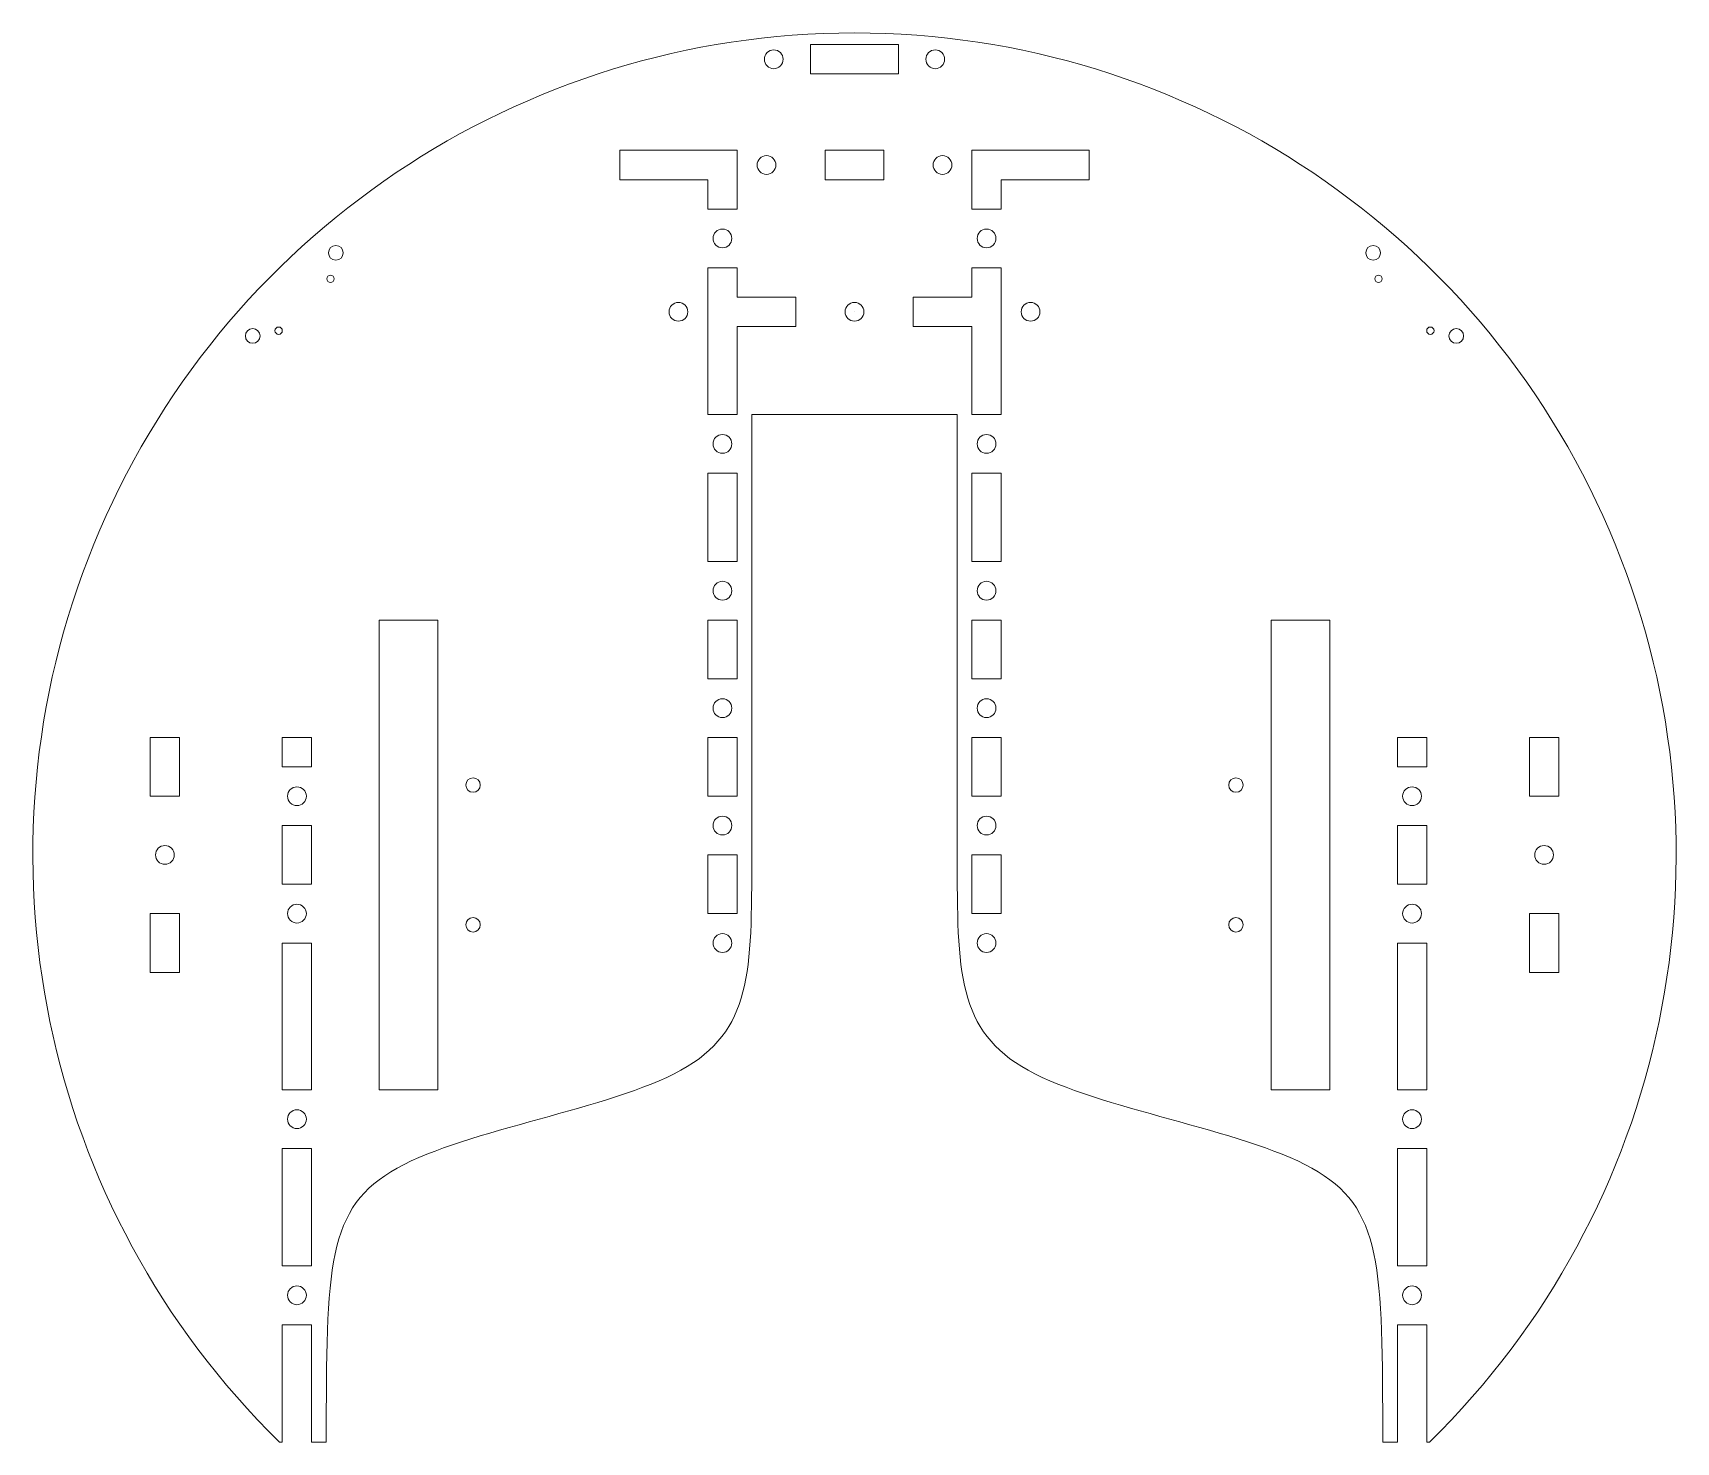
# Model space of a CAD drawing. Header units: inches. Extents: x -7 to 7, y -5 to 7.
import ezdxf

# ---------------------------------------------------------------- set-up
doc = ezdxf.new("R2010")
doc.units = ezdxf.units.IN
doc.layers.get('0').update_dxf_attribs({"linetype": 'CONTINUOUS', "lineweight": 0})

msp = doc.modelspace()

# ---------------------------------------------------------------- linework, layer by layer
for p, q in [((-0.375, 6.9), (0.375, 6.9)), ((-0.375, 6.9), (-0.375, 6.65)), ((0.375, 6.9), (0.375, 6.65)), ((-0.375, 6.65), (0.375, 6.65)), ((-2, 5.75), (-2, 6)), ((-2, 6), (-1, 6)), ((-1, 6), (-1, 5.5)), ((-0.25, 5.75), (-0.25, 6)), ((-0.25, 6), (0.25, 6)), ((0.25, 5.75), (0.25, 6)), ((1, 5.5), (1, 6)), ((1, 6), (2, 6)), ((2, 5.75), (2, 6)), ((-1.25, 5.75), (-2, 5.75)), ((-1.25, 5.75), (-1.25, 5.5)), ((-0.25, 5.75), (0.25, 5.75)), ((1.25, 5.5), (1.25, 5.75)), ((1.25, 5.75), (2, 5.75)), ((-1, 5.5), (-1.25, 5.5)), ((1.25, 5.5), (1, 5.5)), ((-1, 5), (-1.25, 5)), ((-1.25, 5), (-1.25, 3.75)), ((-1, 4.75), (-1, 5)), ((1.25, 5), (1, 5)), ((1, 5), (1, 4.75)), ((1.25, 5), (1.25, 3.75)), ((-1, 4.75), (-0.5, 4.75)), ((-0.5, 4.5), (-0.5, 4.75)), ((0, 4.625), (0, 4.625)), ((0.5, 4.5), (0.5, 4.75)), ((0.5, 4.75), (1, 4.75)), ((-1, 3.75), (-1, 4.5)), ((-0.5, 4.5), (-1, 4.5)), ((0.5, 4.5), (1, 4.5)), ((1, 4.5), (1, 3.75)), ((-1, 3.75), (-1.25, 3.75)), ((-0.875, 0), (-0.875, 3.75)), ((-0.875, 3.75), (0.875, 3.75)), ((0.875, 0), (0.875, 3.75)), ((1.25, 3.75), (1, 3.75)), ((-1, 3.25), (-1.25, 3.25)), ((-1.25, 3.25), (-1.25, 2.5)), ((-1, 2.5), (-1, 3.25)), ((1.25, 3.25), (1, 3.25)), ((1, 3.25), (1, 2.5)), ((1.25, 2.5), (1.25, 3.25)), ((-1, 2.5), (-1.25, 2.5)), ((1.25, 2.5), (1, 2.5)), ((-3.55, 2), (-4.05, 2)), ((-4.05, -2), (-4.05, 2)), ((-3.55, -2), (-3.55, 2)), ((-1, 2), (-1.25, 2)), ((-1.25, 2), (-1.25, 1.5)), ((-1, 1.5), (-1, 2)), ((-1, 1.5), (-1, 2)), ((1.25, 2), (1, 2)), ((1, 2), (1, 1.5)), ((1.25, 1.5), (1.25, 2)), ((1.25, 1.5), (1.25, 2)), ((3.55, -2), (3.55, 2)), ((3.55, 2), (4.05, 2)), ((4.05, -2), (4.05, 2)), ((-1, 1.5), (-1.25, 1.5)), ((-1, 1.5), (-1.25, 1.5)), ((1.25, 1.5), (1, 1.5)), ((1.25, 1.5), (1, 1.5)), ((-6, 1), (-5.75, 1)), ((-6, 1), (-6, 0.5)), ((-5.75, 1), (-5.75, 0.5)), ((-4.875, 0.75), (-4.875, 1)), ((-4.875, 1), (-4.625, 1)), ((-4.625, 0.75), (-4.625, 1)), ((-1, 1), (-1.25, 1)), ((-1.25, 1), (-1.25, 0.5)), ((-1, 0.5), (-1, 1)), ((-1, 0.5), (-1, 1)), ((1.25, 1), (1, 1)), ((1, 1), (1, 0.5)), ((1.25, 0.5), (1.25, 1)), ((1.25, 0.5), (1.25, 1)), ((4.625, 0.75), (4.625, 1)), ((4.625, 1), (4.875, 1)), ((4.875, 0.75), (4.875, 1)), ((6, 1), (5.75, 1)), ((5.75, 1), (5.75, 0.5)), ((6, 1), (6, 0.5)), ((-4.875, 0.75), (-4.625, 0.75)), ((4.625, 0.75), (4.875, 0.75)), ((-5.75, 0.5), (-6, 0.5)), ((-1, 0.5), (-1.25, 0.5)), ((1.25, 0.5), (1, 0.5)), ((6, 0.5), (5.75, 0.5)), ((-4.875, -0.25), (-4.875, 0.25)), ((-4.875, 0.25), (-4.625, 0.25)), ((-4.625, -0.25), (-4.625, 0.25)), ((4.625, -0.25), (4.625, 0.25)), ((4.625, 0.25), (4.875, 0.25)), ((4.875, -0.25), (4.875, 0.25)), ((-1, 0), (-1.25, 0)), ((-1.25, 0), (-1.25, -0.5)), ((-1, -0.5), (-1, 0)), ((1.25, 0), (1, 0)), ((1, 0), (1, -0.5)), ((1.25, -0.5), (1.25, 0)), ((-4.875, -0.25), (-4.625, -0.25)), ((4.625, -0.25), (4.875, -0.25)), ((-6, -1), (-6, -0.5)), ((-6, -0.5), (-6, -0.5)), ((-6, -0.5), (-5.75, -0.5)), ((-5.75, -1), (-5.75, -0.5)), ((-1, -0.5), (-1.25, -0.5)), ((1.25, -0.5), (1, -0.5)), ((5.75, -1), (5.75, -0.5)), ((5.75, -0.5), (6, -0.5)), ((6, -1), (6, -0.5)), ((-4.625, -0.75), (-4.875, -0.75)), ((-4.875, -0.75), (-4.875, -2)), ((-4.625, -0.75), (-4.625, -2)), ((4.875, -0.75), (4.625, -0.75)), ((4.625, -0.75), (4.625, -2)), ((4.875, -0.75), (4.875, -2)), ((-6, -1), (-5.75, -1)), ((6, -1), (5.75, -1)), ((-4.875, -2), (-4.625, -2)), ((-3.55, -2), (-4.05, -2)), ((3.55, -2), (4.05, -2)), ((4.875, -2), (4.625, -2)), ((-4.875, -3.5), (-4.875, -2.5)), ((-4.875, -2.5), (-4.625, -2.5)), ((-4.625, -2.5), (-4.625, -3.5)), ((4.875, -2.5), (4.625, -2.5)), ((4.625, -2.5), (4.625, -3.5)), ((4.875, -3.5), (4.875, -2.5)), ((-4.875, -3.5), (-4.625, -3.5)), ((4.875, -3.5), (4.625, -3.5)), ((-4.875, -5), (-4.875, -4)), ((-4.625, -4), (-4.875, -4)), ((-4.625, -5), (-4.625, -4)), ((4.625, -5), (4.625, -4)), ((4.625, -4), (4.875, -4)), ((4.875, -5), (4.875, -4)), ((-4.899, -5), (-4.875, -5)), ((-4.5, -5), (-4.625, -5)), ((4.5, -5), (4.625, -5)), ((4.875, -5), (4.899, -5))]:
    msp.add_line(p, q)
for centre, radius in [((-0.688, 6.775), 0.08), ((0.688, 6.775), 0.08), ((-0.75, 5.875), 0.08), ((0.75, 5.875), 0.08), ((-1.125, 5.25), 0.08), ((1.125, 5.25), 0.08), ((-4.419, 5.127), 0.0625), ((4.419, 5.127), 0.0625), ((-4.464, 4.906), 0.0312), ((4.464, 4.906), 0.0312), ((-1.5, 4.625), 0.08), ((0, 4.625), 0.08), ((1.5, 4.625), 0.08), ((-5.127, 4.419), 0.0625), ((-4.906, 4.464), 0.0312), ((4.906, 4.464), 0.0312), ((5.127, 4.419), 0.0625), ((-1.125, 3.5), 0.08), ((1.125, 3.5), 0.08), ((-1.125, 2.25), 0.08), ((1.125, 2.25), 0.08), ((-1.125, 1.25), 0.08), ((1.125, 1.25), 0.08), ((-4.75, 0.5), 0.08), ((-3.25, 0.595), 0.0615), ((3.25, 0.595), 0.0615), ((4.75, 0.5), 0.08), ((-1.125, 0.25), 0.08), ((1.125, 0.25), 0.08), ((-5.875, 0), 0.08), ((5.875, 0), 0.08), ((-4.75, -0.5), 0.08), ((4.75, -0.5), 0.08), ((-3.25, -0.595), 0.0615), ((3.25, -0.595), 0.0615), ((-1.125, -0.75), 0.08), ((1.125, -0.75), 0.08), ((-4.75, -2.25), 0.08), ((4.75, -2.25), 0.08), ((-4.75, -3.75), 0.08), ((4.75, -3.75), 0.08)]:
    msp.add_circle(centre, radius)
msp.add_arc((0, 0), 7, 314.4153, 225.5847)
for points in [[(-4.5, -5), (-4.5, -3.5), (-4.5, -2.5), (-0.875, -2), (-0.875, -1), (-0.875, 0)], [(4.5, -5), (4.5, -3.5), (4.5, -2.5), (0.875, -2), (0.875, -1), (0.875, 0)]]:
    msp.add_open_spline(points, degree=3)

doc.saveas('drawing.dxf')
